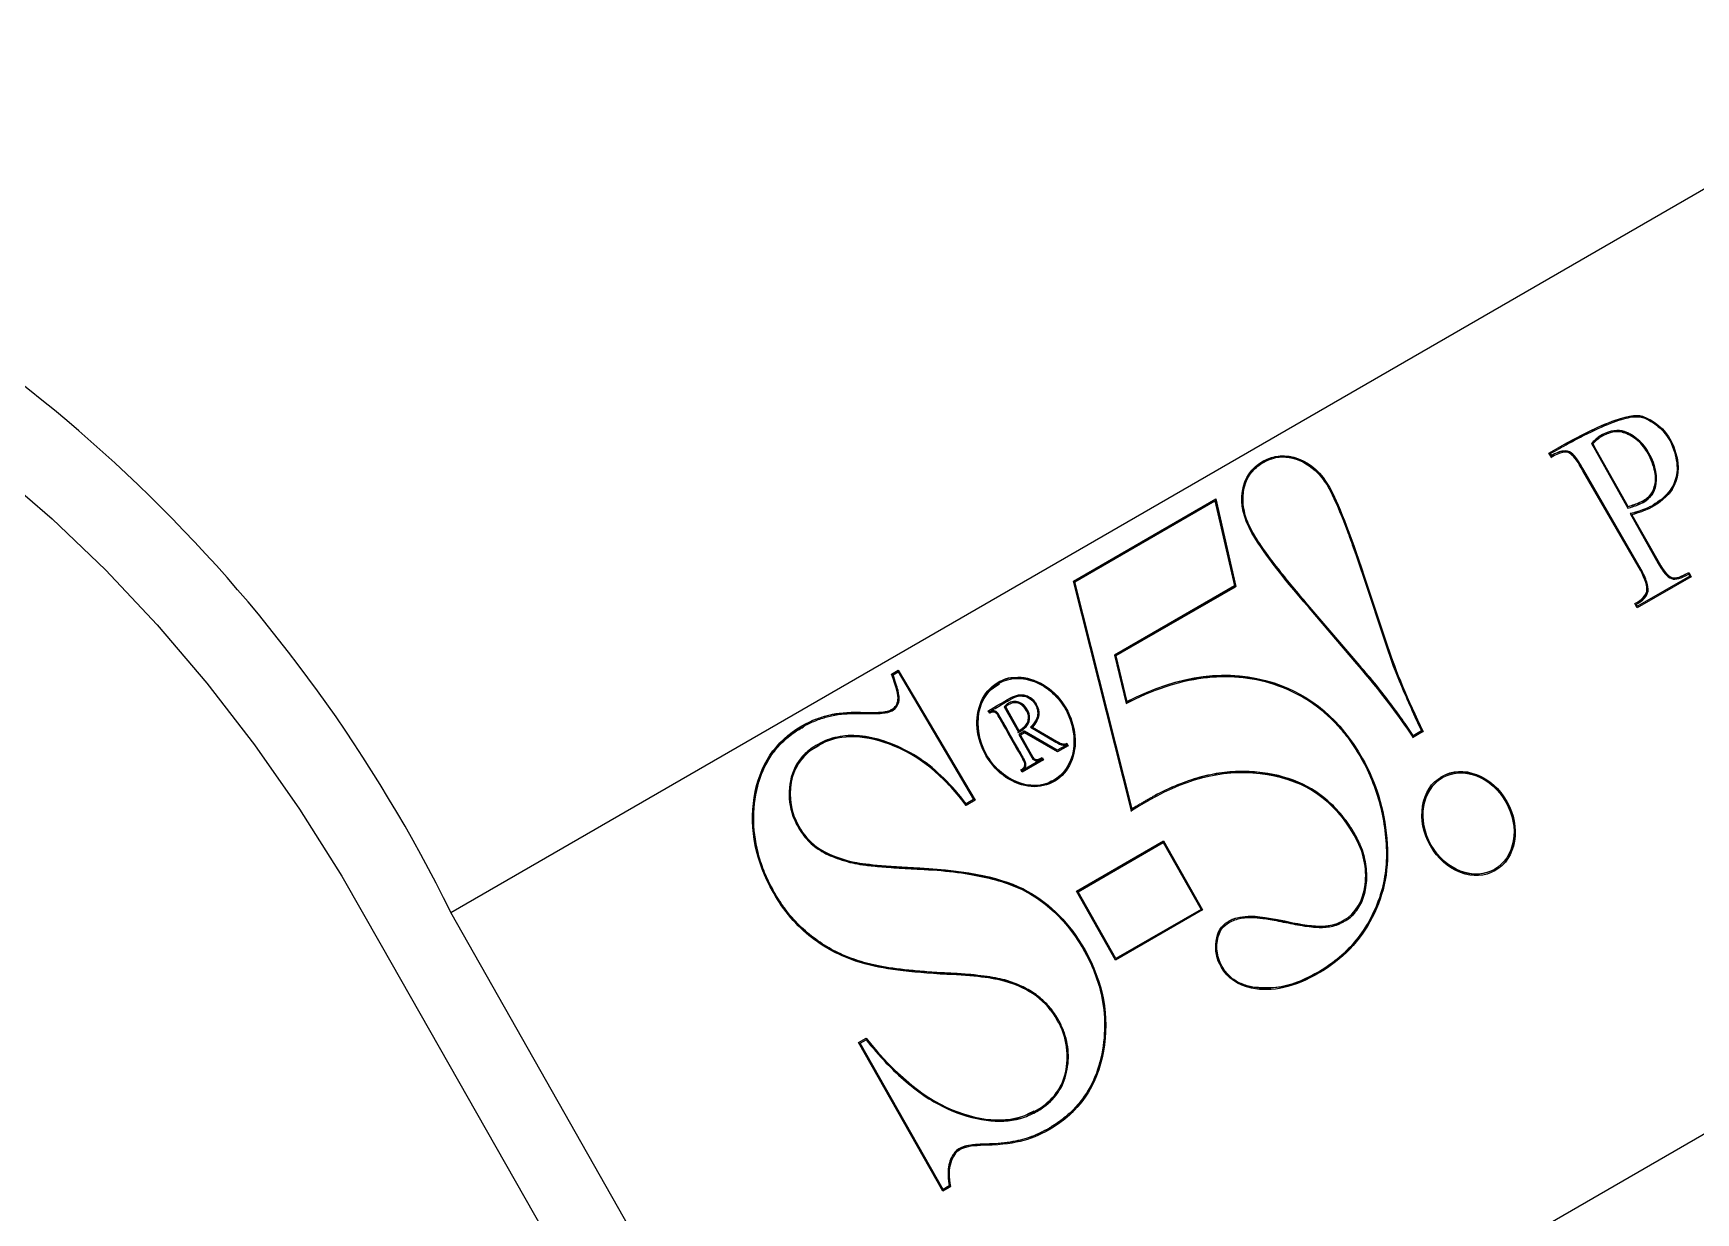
# Model space of a CAD drawing. Header units: inches. Extents: x -2.63 to 1.28, y -1.82 to 1.22.
# Drawn here: x -1.253 to -0.002, y -1.081 to -0.194 of the extents above; entities that cross this region are included whole.
import ezdxf

# ---------------------------------------------------------------- set-up
doc = ezdxf.new("R2010")
doc.units = ezdxf.units.IN
doc.header["$MEASUREMENT"] = 0

msp = doc.modelspace()

# ---------------------------------------------------------------- linework, layer by layer
at = {"color": 7, "linetype": 'Continuous', "lineweight": 25}
for p, q in [((-0.9385, -0.855), (0.4757, -0.0385)), ((-0.0745, -0.4981), (-0.074, -0.4979)), ((-0.0578, -0.4932), (-0.0573, -0.4929)), ((-0.1105, -0.5127), (-0.1124, -0.5095)), ((-0.1117, -0.5102), (-0.1112, -0.5099)), ((-0.1108, -0.5117), (-0.1117, -0.5102)), ((-0.1103, -0.5114), (-0.1112, -0.5099)), ((-0.1094, -0.5122), (-0.111, -0.513)), ((-0.1108, -0.5117), (-0.1103, -0.5114)), ((-0.1089, -0.5118), (-0.1095, -0.512)), ((-0.0997, -0.5035), (-0.1002, -0.5037)), ((-0.0803, -0.5024), (-0.0777, -0.5072)), ((-0.0798, -0.5029), (-0.0793, -0.5026)), ((-0.0798, -0.5029), (-0.0775, -0.5071)), ((-0.0793, -0.5026), (-0.077, -0.5068)), ((-0.0777, -0.5072), (-0.0529, -0.551)), ((-0.0775, -0.5071), (-0.077, -0.5068)), ((-0.0775, -0.5071), (-0.0532, -0.5501)), ((-0.077, -0.5068), (-0.0527, -0.5499)), ((-0.0376, -0.5098), (-0.0371, -0.5095)), ((-0.0208, -0.5007), (-0.0203, -0.5005)), ((-0.3265, -0.5162), (-0.327, -0.5165)), ((-0.0436, -0.5976), (-0.0869, -0.5228)), ((-0.0867, -0.5227), (-0.0862, -0.5224)), ((-0.0434, -0.5975), (-0.0867, -0.5227)), ((-0.0429, -0.5972), (-0.0862, -0.5224)), ((-0.0327, -0.5357), (-0.0322, -0.5355)), ((-0.4701, -0.6058), (-0.363, -0.544)), ((-0.4696, -0.6066), (-0.3641, -0.5457)), ((-0.4691, -0.6064), (-0.3636, -0.5454)), ((-0.3641, -0.5457), (-0.3636, -0.5454)), ((-0.3636, -0.5454), (-0.349, -0.6094)), ((-0.3635, -0.5442), (-0.3485, -0.6103)), ((-0.363, -0.544), (-0.348, -0.61)), ((-0.0532, -0.5501), (-0.0527, -0.5499)), ((-0.0447, -0.5471), (-0.0442, -0.5468)), ((-0.0363, -0.5496), (-0.038, -0.5508)), ((-0.0362, -0.5498), (-0.0357, -0.5496)), ((-0.0513, -0.5551), (-0.0303, -0.5926)), ((-0.0505, -0.5561), (-0.05, -0.5559)), ((-0.0505, -0.5561), (-0.0301, -0.5925)), ((-0.05, -0.5559), (-0.0295, -0.5922)), ((-0.038, -0.5508), (-0.0375, -0.5505)), ((-0.6345, -1.3903), (0.7797, -0.5739)), ((-0.0434, -0.5975), (-0.0429, -0.5972)), ((-0.0301, -0.5925), (-0.0295, -0.5922)), ((-0.0076, -0.5996), (-0.0058, -0.6028)), ((-0.0071, -0.5993), (-0.0053, -0.6025)), ((-0.4265, -0.7787), (-0.4701, -0.6058)), ((-0.4696, -0.6066), (-0.4691, -0.6064)), ((-0.4265, -0.7775), (-0.4696, -0.6066)), ((-0.426, -0.7772), (-0.4691, -0.6064)), ((-0.349, -0.6094), (-0.4392, -0.6615)), ((-0.3485, -0.6103), (-0.4387, -0.6624)), ((-0.348, -0.61), (-0.4382, -0.6621)), ((-0.3485, -0.6103), (-0.348, -0.61)), ((-0.2521, -0.6022), (-0.2346, -0.655)), ((-0.2518, -0.6023), (-0.2513, -0.602)), ((-0.2518, -0.6023), (-0.2343, -0.6551)), ((-0.2513, -0.602), (-0.2338, -0.6548)), ((-0.0053, -0.6025), (-0.0459, -0.626)), ((-0.0058, -0.6028), (-0.0459, -0.6259)), ((-0.0065, -0.602), (-0.0457, -0.6247)), ((-0.0098, -0.6008), (-0.0093, -0.6005)), ((-0.0078, -0.6008), (-0.0073, -0.6006)), ((-0.0073, -0.6006), (-0.0065, -0.602)), ((-0.0058, -0.6028), (-0.0053, -0.6025)), ((-0.0477, -0.6227), (-0.0473, -0.6225)), ((-0.0459, -0.626), (-0.0477, -0.6227)), ((-0.047, -0.6235), (-0.0465, -0.6232)), ((-0.0462, -0.625), (-0.047, -0.6235)), ((-0.0457, -0.6247), (-0.0465, -0.6232)), ((-0.0462, -0.625), (-0.0457, -0.6247)), ((-0.2928, -0.6257), (-0.2922, -0.6254)), ((-0.2567, -0.6677), (-0.2928, -0.6257)), ((-0.2568, -0.6681), (-0.2928, -0.626)), ((-0.2562, -0.6675), (-0.2922, -0.6254)), ((-0.4392, -0.6615), (-0.4305, -0.6979)), ((-0.4387, -0.6624), (-0.4382, -0.6621)), ((-0.4387, -0.6624), (-0.4305, -0.6967)), ((-0.4382, -0.6621), (-0.43, -0.6965)), ((-0.2343, -0.6551), (-0.2338, -0.6548)), ((-0.6069, -0.6757), (-0.6018, -0.6728)), ((-0.6063, -0.6766), (-0.6025, -0.6743)), ((-0.6058, -0.6763), (-0.6019, -0.6741)), ((-0.6025, -0.6743), (-0.6019, -0.6741)), ((-0.6023, -0.6731), (-0.5445, -0.7708)), ((-0.6019, -0.6741), (-0.5452, -0.7701)), ((-0.6018, -0.6728), (-0.544, -0.7705)), ((-0.2567, -0.6677), (-0.2562, -0.6675)), ((-0.6063, -0.6766), (-0.6058, -0.6763)), ((-0.5256, -0.6825), (-0.5261, -0.6827)), ((-0.3196, -0.6827), (-0.3191, -0.6824)), ((-0.5185, -0.6985), (-0.519, -0.6988)), ((-0.5171, -0.6946), (-0.5176, -0.6949)), ((-0.4305, -0.6967), (-0.43, -0.6965)), ((-0.6517, -0.7062), (-0.6512, -0.7059)), ((-0.6076, -0.7028), (-0.6071, -0.7025)), ((-0.5408, -0.7017), (-0.5403, -0.7014)), ((-0.533, -0.7052), (-0.5341, -0.7033)), ((-0.5334, -0.704), (-0.5329, -0.7038)), ((-0.5333, -0.7043), (-0.5334, -0.704)), ((-0.5333, -0.7043), (-0.5327, -0.704)), ((-0.5327, -0.7051), (-0.533, -0.7052)), ((-0.5327, -0.704), (-0.5329, -0.7038)), ((-0.5276, -0.7052), (-0.5271, -0.705)), ((-0.5221, -0.7005), (-0.5113, -0.7195)), ((-0.5215, -0.701), (-0.521, -0.7007)), ((-0.5215, -0.701), (-0.5116, -0.7185)), ((-0.521, -0.7007), (-0.5111, -0.7182)), ((-0.6727, -0.7149), (-0.6732, -0.7152)), ((-0.5116, -0.7185), (-0.5111, -0.7182)), ((-0.5069, -0.7188), (-0.5112, -0.7213)), ((-0.5112, -0.7213), (-0.5014, -0.7386)), ((-0.5073, -0.7202), (-0.5105, -0.7221)), ((-0.5105, -0.7221), (-0.51, -0.7218)), ((-0.5105, -0.7221), (-0.5012, -0.7384)), ((-0.5068, -0.7199), (-0.51, -0.7218)), ((-0.51, -0.7218), (-0.5007, -0.7382)), ((-0.4827, -0.7333), (-0.5074, -0.7191)), ((-0.5073, -0.7202), (-0.5068, -0.7199)), ((-0.4822, -0.733), (-0.5069, -0.7188)), ((-0.482, -0.7341), (-0.5068, -0.7199)), ((-0.5024, -0.7157), (-0.4832, -0.727)), ((-0.5014, -0.7159), (-0.5009, -0.7156)), ((-0.5014, -0.7159), (-0.4834, -0.7264)), ((-0.5009, -0.7156), (-0.4829, -0.7261)), ((-0.2076, -0.7193), (-0.2151, -0.7236)), ((-0.2149, -0.7224), (-0.2144, -0.7221)), ((-0.2071, -0.719), (-0.2146, -0.7233)), ((-0.2082, -0.7185), (-0.2144, -0.7221)), ((-0.2076, -0.7193), (-0.2071, -0.719)), ((-0.6612, -0.7291), (-0.6617, -0.7294)), ((-0.4834, -0.7264), (-0.4829, -0.7261)), ((-0.4827, -0.7333), (-0.4822, -0.733)), ((-0.4753, -0.7291), (-0.4822, -0.733)), ((-0.4741, -0.7296), (-0.482, -0.7341)), ((-0.4746, -0.7298), (-0.482, -0.7341)), ((-0.4783, -0.7286), (-0.4778, -0.7283)), ((-0.4756, -0.7281), (-0.4751, -0.7278)), ((-0.4756, -0.7281), (-0.4746, -0.7298)), ((-0.4754, -0.729), (-0.4753, -0.7291)), ((-0.4751, -0.7278), (-0.4741, -0.7296)), ((-0.4746, -0.7298), (-0.4741, -0.7296)), ((-0.4708, -0.7379), (-0.4703, -0.7376)), ((-0.5087, -0.7495), (-0.5096, -0.7478)), ((-0.509, -0.7485), (-0.5085, -0.7482)), ((-0.509, -0.7485), (-0.5085, -0.7482)), ((-0.509, -0.7485), (-0.509, -0.7485)), ((-0.4927, -0.7403), (-0.5087, -0.7495)), ((-0.4932, -0.7406), (-0.5087, -0.7495)), ((-0.4939, -0.7398), (-0.5085, -0.7482)), ((-0.5085, -0.7482), (-0.5085, -0.7482)), ((-0.5064, -0.7432), (-0.5059, -0.7429)), ((-0.5012, -0.7384), (-0.5007, -0.7382)), ((-0.4946, -0.7391), (-0.4941, -0.7388)), ((-0.4942, -0.7388), (-0.4932, -0.7406)), ((-0.4939, -0.7398), (-0.4939, -0.7398)), ((-0.4937, -0.7386), (-0.4927, -0.7403)), ((-0.4932, -0.7406), (-0.4927, -0.7403)), ((-0.4863, -0.7564), (-0.4858, -0.7561)), ((-0.1929, -0.7539), (-0.1924, -0.7536)), ((-0.192, -0.7534), (-0.1925, -0.7537)), ((-0.5445, -0.7708), (-0.5513, -0.7747)), ((-0.5512, -0.7735), (-0.5507, -0.7733)), ((-0.544, -0.7705), (-0.5508, -0.7745)), ((-0.5452, -0.7701), (-0.5507, -0.7733)), ((-0.5445, -0.7708), (-0.544, -0.7705)), ((-0.4094, -0.7686), (-0.4099, -0.7688)), ((-0.4265, -0.7775), (-0.426, -0.7772)), ((-0.6638, -0.8058), (-0.6633, -0.8056)), ((-0.4678, -0.8389), (-0.4024, -0.8012)), ((-0.4671, -0.8397), (-0.4032, -0.8027)), ((-0.4666, -0.8394), (-0.4026, -0.8025)), ((-0.4032, -0.8027), (-0.4026, -0.8025)), ((-0.4029, -0.8015), (-0.3734, -0.8534)), ((-0.4026, -0.8025), (-0.3741, -0.8527)), ((-0.4024, -0.8012), (-0.3729, -0.8531)), ((-0.6368, -0.8172), (-0.6363, -0.8169)), ((-0.5861, -0.8218), (-0.5856, -0.8215)), ((-0.1542, -0.8232), (-0.1537, -0.8229)), ((-0.1533, -0.8238), (-0.1528, -0.8235)), ((-0.5053, -0.8392), (-0.5048, -0.8389)), ((-0.4383, -0.8909), (-0.4678, -0.8389)), ((-0.4671, -0.8397), (-0.4666, -0.8394)), ((-0.4386, -0.8899), (-0.4671, -0.8397)), ((-0.4381, -0.8896), (-0.4666, -0.8394)), ((-0.6345, -1.3903), (-0.9385, -0.855)), ((-0.3729, -0.8531), (-0.4383, -0.8909)), ((-0.3734, -0.8534), (-0.4383, -0.8908)), ((-0.3741, -0.8527), (-0.4381, -0.8896)), ((-0.3734, -0.8534), (-0.3729, -0.8531)), ((-0.3526, -0.8624), (-0.3531, -0.8627)), ((-0.3056, -0.863), (-0.3051, -0.8627)), ((-0.268, -0.8615), (-0.2675, -0.8613)), ((-0.2806, -0.8654), (-0.2801, -0.8651)), ((-0.9909, -0.8795), (-0.698, -1.3945)), ((-0.4386, -0.8899), (-0.4381, -0.8896)), ((-0.5658, -0.9009), (-0.5653, -0.9006)), ((-0.3365, -0.9113), (-0.336, -0.911)), ((-0.2886, -0.9013), (-0.2881, -0.901)), ((-0.6317, -0.9529), (-0.6259, -0.9496)), ((-0.5683, -1.0646), (-0.6317, -0.9529)), ((-0.631, -0.9536), (-0.6265, -0.951)), ((-0.631, -0.9536), (-0.6305, -0.9534)), ((-0.5686, -1.0636), (-0.631, -0.9536)), ((-0.6305, -0.9534), (-0.626, -0.9508)), ((-0.5681, -1.0633), (-0.6305, -0.9534)), ((-0.6265, -0.951), (-0.626, -0.9508)), ((-0.4994, -1.0046), (-0.4989, -1.0043)), ((-0.4911, -1.0188), (-0.4906, -1.0185)), ((-0.5554, -1.0334), (-0.5559, -1.0337)), ((-0.5407, -1.0296), (-0.5402, -1.0294)), ((-0.5625, -1.0612), (-0.5683, -1.0646)), ((-0.563, -1.0615), (-0.5683, -1.0646)), ((-0.5635, -1.0606), (-0.5681, -1.0633)), ((-0.563, -1.0615), (-0.5625, -1.0612)), ((-0.5686, -1.0636), (-0.5681, -1.0633))]:
    msp.add_line(p, q, dxfattribs=at)
at = {"color": 7, "linetype": 'Continuous', "lineweight": 25, "flags": 128}
for points in [[(-1.777, -0.4257), (-1.7475, -0.408), (-1.7157, -0.3944), (-1.6818, -0.3851), (-1.646, -0.3801), (-1.6086, -0.3793), (-1.5697, -0.3829), (-1.5297, -0.3908), (-1.4887, -0.403), (-1.4471, -0.4193), (-1.4051, -0.4397), (-1.3629, -0.464), (-1.3209, -0.4921), (-1.2793, -0.5239), (-1.2383, -0.559), (-1.1983, -0.5973), (-1.1594, -0.6386), (-1.122, -0.6826), (-1.0862, -0.7289), (-1.0523, -0.7774), (-1.0205, -0.8277), (-0.9909, -0.8795)], [(-0.4984, -1.0047), (-0.4948, -1.003), (-0.485, -0.9944), (-0.4783, -0.9837), (-0.4749, -0.9712), (-0.4747, -0.9584), (-0.4774, -0.9459), (-0.4826, -0.9347), (-0.4897, -0.9251), (-0.4987, -0.9171), (-0.5097, -0.9107), (-0.5223, -0.9061), (-0.5402, -0.9029), (-0.5658, -0.9009), (-0.5658, -0.9009)]]:
    msp.add_lwpolyline(points, dxfattribs=at)
at = {"color": 7, "linetype": 'Continuous', "lineweight": 25}
msp.add_arc((-1.965, -1.359), 1.1436, 26.1538, 65.0489, dxfattribs=at)
for points, knots in [([(-0.1124, -0.5095), (-0.0748, -0.4878), (-0.0514, -0.4786), (-0.0327, -0.4851), (-0.0255, -0.4913), (-0.0203, -0.5005)], [6, 6, 6, 6, 7, 7, 8, 8, 8, 8]), ([(-0.1112, -0.5099), (-0.1068, -0.5074), (-0.0975, -0.5022), (-0.0817, -0.4939), (-0.065, -0.4863), (-0.0502, -0.4818), (-0.0417, -0.4823), (-0.0356, -0.4856), (-0.0281, -0.4908), (-0.0234, -0.4966), (-0.021, -0.5008)], [6.006296, 6.006296, 6.006296, 6.006296, 6.13079, 6.255284, 6.504272, 6.75326, 7.002248, 7.251237, 7.500225, 7.998201, 7.998201, 7.998201, 7.998201]), ([(-0.1007, -0.5032), (-0.0944, -0.4997), (-0.081, -0.4923), (-0.0641, -0.4849), (-0.0512, -0.4816), (-0.0445, -0.4812), (-0.0371, -0.4843), (-0.0283, -0.4897), (-0.0233, -0.4971), (-0.0208, -0.5007)], [0, 0, 0, 0, 0.248065, 0.531296, 0.631835, 0.701856, 0.752366, 0.876244, 1, 1, 1, 1]), ([(-0.0376, -0.5098), (-0.0396, -0.5061), (-0.0424, -0.5026), (-0.0473, -0.4983), (-0.049, -0.4971), (-0.0517, -0.4956), (-0.0526, -0.4951), (-0.054, -0.4945), (-0.0546, -0.4942), (-0.0554, -0.494), (-0.0558, -0.4938), (-0.056, -0.4938), (-0.0561, -0.4937), (-0.0562, -0.4937), (-0.0567, -0.4935), (-0.0573, -0.4934), (-0.0578, -0.4932)], [0, 0, 0, 0, 0.25, 0.25, 0.375, 0.375, 0.4375, 0.4375, 0.46875, 0.484375, 0.492187, 0.496094, 0.496094, 0.5, 0.5, 1, 1, 1, 1]), ([(-0.0371, -0.5095), (-0.0391, -0.5058), (-0.0419, -0.5023), (-0.0468, -0.4981), (-0.0485, -0.4968), (-0.0512, -0.4953), (-0.0521, -0.4948), (-0.0535, -0.4942), (-0.0541, -0.494), (-0.0549, -0.4937), (-0.0553, -0.4935), (-0.0555, -0.4935), (-0.0556, -0.4934), (-0.0557, -0.4934), (-0.0562, -0.4932), (-0.0567, -0.4931), (-0.0573, -0.4929)], [0, 0, 0, 0, 0.25, 0.25, 0.375, 0.375, 0.4375, 0.4375, 0.46875, 0.484375, 0.492187, 0.496094, 0.496094, 0.5, 0.5, 1, 1, 1, 1]), ([(-0.0378, -0.5099), (-0.0398, -0.5063), (-0.0436, -0.5014), (-0.0496, -0.4972), (-0.0528, -0.4955), (-0.0561, -0.4942), (-0.0559, -0.4943), (-0.0563, -0.4942), (-0.0567, -0.4941), (-0.0571, -0.4939), (-0.0573, -0.4939)], [0.000129, 0.000129, 0.000129, 0.000129, 0.49222, 0.738265, 0.861288, 0.984311, 1.107333, 1.230356, 1.476401, 1.968492, 1.968492, 1.968492, 1.968492]), ([(-0.2928, -0.626), (-0.3145, -0.6008), (-0.3288, -0.582), (-0.3358, -0.5697), (-0.3421, -0.5586), (-0.3445, -0.548), (-0.3414, -0.5282), (-0.3363, -0.5207), (-0.3276, -0.5157), (-0.3192, -0.5108), (-0.3102, -0.5102), (-0.2912, -0.5175), (-0.2835, -0.5246), (-0.2775, -0.5352), (-0.2712, -0.5462), (-0.2625, -0.5685), (-0.2513, -0.602)], [3, 3, 3, 3, 4, 4, 4, 5, 5, 6, 6, 6, 7, 7, 8, 8, 8, 9, 9, 9, 9]), ([(-0.2922, -0.6254), (-0.2961, -0.6209), (-0.304, -0.6115), (-0.3169, -0.5956), (-0.3297, -0.5785), (-0.3379, -0.5649), (-0.3434, -0.5495), (-0.3425, -0.5341), (-0.3358, -0.5228), (-0.3245, -0.5137), (-0.3079, -0.5104), (-0.2905, -0.5192), (-0.2803, -0.5313), (-0.2736, -0.544), (-0.2655, -0.5639), (-0.2583, -0.584), (-0.2541, -0.5963), (-0.2521, -0.6022)], [3, 3, 3, 3, 3.1875, 3.374999, 3.749999, 4.124998, 4.499997, 5.249996, 5.624995, 5.999994, 6.749993, 7.499991, 7.87499, 8.24999, 8.624989, 8.812488, 8.999988, 8.999988, 8.999988, 8.999988]), ([(-0.3274, -0.5157), (-0.3245, -0.5143), (-0.3186, -0.5115), (-0.3082, -0.5116), (-0.2977, -0.5151), (-0.2875, -0.5221), (-0.2779, -0.5342), (-0.27, -0.5519), (-0.2611, -0.5751), (-0.2552, -0.5924), (-0.2518, -0.6023)], [0, 0, 0, 0, 0.085887, 0.173174, 0.262597, 0.350461, 0.453029, 0.596287, 0.770493, 1, 1, 1, 1]), ([(-0.0867, -0.5227), (-0.0881, -0.52), (-0.0916, -0.5142), (-0.0957, -0.5092), (-0.101, -0.5077), (-0.1061, -0.5092), (-0.1094, -0.5108), (-0.1108, -0.5117)], [3.001646, 3.001646, 3.001646, 3.001646, 3.492306, 3.982966, 4.473626, 4.718956, 4.964286, 4.964286, 4.964286, 4.964286]), ([(-0.0869, -0.5228), (-0.0901, -0.5166), (-0.0932, -0.5124), (-0.0991, -0.5078), (-0.1039, -0.5087), (-0.1105, -0.5127)], [3, 3, 3, 3, 4, 4, 5, 5, 5, 5]), ([(-0.0862, -0.5224), (-0.0876, -0.5197), (-0.0911, -0.514), (-0.0952, -0.5089), (-0.1005, -0.5074), (-0.1056, -0.5089), (-0.1089, -0.5106), (-0.1103, -0.5114)], [3.001646, 3.001646, 3.001646, 3.001646, 3.492306, 3.982966, 4.473626, 4.718956, 4.964286, 4.964286, 4.964286, 4.964286]), ([(-0.0203, -0.5005), (-0.0149, -0.5123), (-0.0138, -0.5224), (-0.0198, -0.5393), (-0.0266, -0.5461), (-0.0371, -0.5514)], [8, 8, 8, 8, 9, 9, 10, 10, 10, 10]), ([(-0.0208, -0.5007), (-0.0192, -0.5049), (-0.0161, -0.5126), (-0.0151, -0.5245), (-0.0184, -0.5354), (-0.0254, -0.5444), (-0.0322, -0.5484), (-0.0356, -0.5503)], [0, 0, 0, 0, 0.2053, 0.383985, 0.556702, 0.77932, 1, 1, 1, 1]), ([(-0.2928, -0.6257), (-0.3006, -0.6163), (-0.3142, -0.6003), (-0.3296, -0.5798), (-0.3384, -0.565), (-0.3425, -0.5534), (-0.3434, -0.5422), (-0.3414, -0.5315), (-0.3359, -0.5229), (-0.3307, -0.5179), (-0.3272, -0.5167), (-0.327, -0.5166)], [0, 0, 0, 0, 0.270074, 0.463433, 0.564203, 0.644756, 0.731504, 0.816359, 0.901297, 0.9938, 1, 1, 1, 1]), ([(-0.0423, -0.5466), (-0.04, -0.5453), (-0.0356, -0.543), (-0.0337, -0.538), (-0.0327, -0.5357)], [0, 0, 0, 0, 0.533849, 1, 1, 1, 1]), ([(-0.0447, -0.5471), (-0.0463, -0.5478), (-0.0477, -0.5483), (-0.0489, -0.5487), (-0.0492, -0.5488), (-0.0507, -0.5493), (-0.0532, -0.5501)], [0, 0, 0, 0, 0.5, 0.5, 0.5, 1, 1, 1, 1]), ([(-0.0529, -0.551), (-0.0523, -0.5508), (-0.0513, -0.5505), (-0.0502, -0.5501), (-0.0497, -0.5499), (-0.0494, -0.5498), (-0.0492, -0.5498), (-0.0482, -0.5494), (-0.0474, -0.5492), (-0.0462, -0.5487), (-0.0456, -0.5485), (-0.0449, -0.5482), (-0.0446, -0.548), (-0.0444, -0.548), (-0.0443, -0.5479), (-0.0442, -0.5479), (-0.0441, -0.5478), (-0.0439, -0.5478), (-0.0438, -0.5477)], [0, 0, 0, 0, 0.125, 0.1875, 0.21875, 0.21875, 0.25, 0.25, 0.5, 0.5, 0.625, 0.6875, 0.71875, 0.734375, 0.734375, 0.75, 0.75, 1, 1, 1, 1]), ([(-0.0442, -0.5468), (-0.0456, -0.5474), (-0.0484, -0.5485), (-0.0512, -0.5494), (-0.0527, -0.5499)], [0, 0, 0, 0, 0.49995, 1, 1, 1, 1]), ([(-0.038, -0.5508), (-0.0403, -0.5517), (-0.0446, -0.5535), (-0.0491, -0.5547), (-0.0513, -0.5553)], [0, 0, 0, 0, 0.532834, 1, 1, 1, 1]), ([(-0.0371, -0.5514), (-0.0388, -0.552), (-0.0407, -0.5528), (-0.0449, -0.5545), (-0.0473, -0.5552), (-0.05, -0.5559)], [10, 10, 10, 10, 11, 11, 12, 12, 12, 12]), ([(-0.0477, -0.6227), (-0.0423, -0.6198), (-0.0393, -0.6167), (-0.0382, -0.6099), (-0.0398, -0.6047), (-0.0436, -0.5976)], [0, 0, 0, 0, 1, 1, 2, 2, 2, 2]), ([(-0.0301, -0.5925), (-0.0291, -0.5941), (-0.0274, -0.5969), (-0.0247, -0.6004), (-0.022, -0.6028), (-0.019, -0.6039), (-0.0157, -0.6034), (-0.0126, -0.6023), (-0.0106, -0.6012), (-0.0098, -0.6007)], [0, 0, 0, 0, 0.193525, 0.348654, 0.470889, 0.574305, 0.707274, 0.883334, 1, 1, 1, 1]), ([(-0.0295, -0.5922), (-0.026, -0.5985), (-0.0227, -0.6021), (-0.017, -0.604), (-0.0127, -0.6027), (-0.0071, -0.5993)], [13, 13, 13, 13, 14, 14, 15, 15, 15, 15]), ([(-0.6512, -0.7059), (-0.645, -0.7046), (-0.6368, -0.7042), (-0.6165, -0.7049), (-0.6099, -0.7042), (-0.6069, -0.7025), (-0.604, -0.7008), (-0.6024, -0.6983), (-0.6017, -0.6918), (-0.6033, -0.6854), (-0.6069, -0.6757)], [34, 34, 34, 34, 35, 35, 36, 36, 36, 37, 37, 38, 38, 38, 38]), ([(-0.6509, -0.7068), (-0.6474, -0.7061), (-0.6411, -0.7053), (-0.6265, -0.7055), (-0.613, -0.7056), (-0.6059, -0.7036), (-0.6027, -0.7003), (-0.6008, -0.696), (-0.6014, -0.6901), (-0.6034, -0.6831), (-0.605, -0.6784), (-0.6058, -0.6763)], [33.999953, 33.999953, 33.999953, 33.999953, 34.496638, 34.993323, 35.490008, 35.986693, 36.483378, 36.980063, 37.476748, 37.725091, 37.973433, 37.973433, 37.973433, 37.973433]), ([(-0.6069, -0.7034), (-0.6062, -0.7031), (-0.6045, -0.7022), (-0.6026, -0.6995), (-0.6012, -0.6949), (-0.6027, -0.6868), (-0.6049, -0.6805), (-0.6063, -0.6766)], [0, 0, 0, 0, 0.089561, 0.220946, 0.355125, 0.600798, 1, 1, 1, 1]), ([(-0.5411, -0.701), (-0.5392, -0.6944), (-0.5359, -0.6891), (-0.5263, -0.6809), (-0.5207, -0.6787), (-0.5079, -0.6777), (-0.5015, -0.6791), (-0.4888, -0.6857), (-0.4834, -0.6904), (-0.4743, -0.7026), (-0.4713, -0.7094), (-0.4682, -0.724), (-0.4684, -0.731), (-0.4703, -0.7376)], [6, 6, 6, 6, 7, 7, 8, 8, 9, 9, 10, 10, 11, 11, 12, 12, 12, 12]), ([(-0.5408, -0.7017), (-0.539, -0.6972), (-0.5358, -0.6891), (-0.5288, -0.685), (-0.5258, -0.6832)], [0, 0, 0, 0, 0.5590324, 1, 1, 1, 1]), ([(-0.5264, -0.6824), (-0.5256, -0.6818), (-0.5211, -0.6782), (-0.5099, -0.6777), (-0.4954, -0.6817), (-0.4823, -0.6918), (-0.4729, -0.706), (-0.4682, -0.7226), (-0.4699, -0.7328), (-0.4708, -0.7379)], [0, 0, 0, 0, 0.037996, 0.198825, 0.358664, 0.518502, 0.679332, 0.840162, 1, 1, 1, 1]), ([(-0.4305, -0.6979), (-0.421, -0.693), (-0.4006, -0.6841), (-0.3629, -0.6756), (-0.3369, -0.6776), (-0.3192, -0.6834)], [3.991756, 3.991756, 3.991756, 3.991756, 4.243816, 4.495876, 4.999996, 4.999996, 4.999996, 4.999996]), ([(-0.3191, -0.6824), (-0.291, -0.6916), (-0.269, -0.7104), (-0.2528, -0.7389), (-0.2424, -0.7571), (-0.2363, -0.7773), (-0.2323, -0.8213), (-0.236, -0.8411), (-0.2545, -0.8766), (-0.2678, -0.8905), (-0.2852, -0.9005), (-0.3039, -0.9114), (-0.3208, -0.9152), (-0.336, -0.912)], [5, 5, 5, 5, 6, 6, 6, 7, 7, 8, 8, 9, 9, 9, 10, 10, 10, 10]), ([(-0.3192, -0.6834), (-0.3109, -0.6861), (-0.2941, -0.6938), (-0.2769, -0.7078), (-0.2647, -0.7219), (-0.2578, -0.7319), (-0.2527, -0.7406), (-0.2501, -0.7456), (-0.245, -0.7563), (-0.2398, -0.7713), (-0.2357, -0.7909), (-0.2341, -0.8115), (-0.2364, -0.8368), (-0.248, -0.8661), (-0.2677, -0.8884), (-0.2889, -0.9021), (-0.3061, -0.9096), (-0.3217, -0.9126), (-0.3311, -0.9121), (-0.336, -0.911)], [5.000004, 5.000004, 5.000004, 5.000004, 5.312499, 5.624993, 5.781241, 5.937488, 6.015611, 6.093735, 6.249982, 6.562477, 6.874971, 7.187466, 7.49996, 8.124949, 8.749939, 9.062433, 9.374928, 9.687422, 9.999917, 9.999917, 9.999917, 9.999917]), ([(-0.3196, -0.6827), (-0.3086, -0.6874), (-0.2869, -0.6966), (-0.2619, -0.7233), (-0.2455, -0.7523), (-0.2364, -0.7819), (-0.2331, -0.8118), (-0.237, -0.841), (-0.2486, -0.8665), (-0.2656, -0.8879), (-0.2807, -0.8974), (-0.2882, -0.9021)], [0, 0, 0, 0, 0.1300534, 0.2566223, 0.362754, 0.4631808, 0.5693643, 0.6740614, 0.7815877, 0.8907, 1, 1, 1, 1]), ([(-0.5341, -0.7033), (-0.5286, -0.7001), (-0.523, -0.6969), (-0.5175, -0.6937), (-0.5133, -0.6913), (-0.5095, -0.6907), (-0.5025, -0.6928), (-0.4998, -0.695), (-0.498, -0.6983), (-0.4964, -0.7009), (-0.4958, -0.7037), (-0.4965, -0.7095), (-0.4981, -0.7125), (-0.5009, -0.7156)], [0, 0, 0, 0, 1, 1, 1, 2, 2, 3, 3, 3, 4, 4, 5, 5, 5, 5]), ([(-0.5334, -0.704), (-0.5305, -0.7024), (-0.5252, -0.6993), (-0.5199, -0.6963), (-0.5176, -0.695)], [0, 0, 0, 0, 0.553392, 1, 1, 1, 1]), ([(-0.5329, -0.7038), (-0.5294, -0.7017), (-0.5244, -0.6989), (-0.5168, -0.6944), (-0.5123, -0.6922), (-0.5065, -0.6919), (-0.501, -0.6949), (-0.4975, -0.7003), (-0.4967, -0.705), (-0.4975, -0.71), (-0.5008, -0.7141), (-0.5024, -0.7157)], [0.042634, 0.042634, 0.042634, 0.042634, 0.674283, 0.990108, 1.305933, 1.937582, 2.569231, 3.200881, 3.83253, 4.46418, 5.095829, 5.095829, 5.095829, 5.095829]), ([(-0.5113, -0.7195), (-0.5079, -0.7176), (-0.5057, -0.7157), (-0.5035, -0.7123), (-0.503, -0.7105), (-0.503, -0.7066), (-0.5036, -0.7047), (-0.5046, -0.7028), (-0.5063, -0.6999), (-0.5084, -0.698), (-0.5139, -0.6959), (-0.5165, -0.6962), (-0.519, -0.6976), (-0.5201, -0.6982), (-0.5211, -0.6992), (-0.5221, -0.7005)], [0, 0, 0, 0, 1, 1, 2, 2, 3, 3, 3, 4, 4, 5, 5, 5, 6, 6, 6, 6]), ([(-0.519, -0.6989), (-0.5195, -0.6991), (-0.5204, -0.6996), (-0.5211, -0.7005), (-0.5215, -0.701)], [0, 0, 0, 0, 0.4582118, 1, 1, 1, 1]), ([(-0.5118, -0.7198), (-0.5104, -0.7189), (-0.5079, -0.7174), (-0.5052, -0.7147), (-0.5038, -0.7117), (-0.5034, -0.7085), (-0.5039, -0.7055), (-0.5053, -0.7027), (-0.5071, -0.7002), (-0.5101, -0.6977), (-0.5142, -0.6963), (-0.5176, -0.6967), (-0.519, -0.6977), (-0.5192, -0.6978)], [0, 0, 0, 0, 0.14854, 0.253835, 0.334674, 0.418502, 0.499913, 0.556325, 0.641103, 0.722106, 0.847452, 0.975745, 1, 1, 1, 1]), ([(-0.5175, -0.6937), (-0.5175, -0.6937), (-0.5159, -0.6928), (-0.5128, -0.6916), (-0.5079, -0.6913), (-0.5032, -0.6931), (-0.4995, -0.6965), (-0.4973, -0.7006), (-0.4964, -0.7047), (-0.4968, -0.7087), (-0.4985, -0.7125), (-0.5004, -0.7147), (-0.5014, -0.7159)], [0, 0, 0, 0, 0.004725, 0.146452, 0.265885, 0.386325, 0.496544, 0.5977, 0.687972, 0.773788, 0.875208, 1, 1, 1, 1]), ([(-0.5652, -0.9016), (-0.5932, -0.9002), (-0.6144, -0.8974), (-0.6429, -0.8891), (-0.6557, -0.8827), (-0.6783, -0.8652), (-0.6879, -0.854), (-0.6958, -0.8401), (-0.7092, -0.8166), (-0.714, -0.7927), (-0.7064, -0.7442), (-0.6945, -0.7263), (-0.6744, -0.7147), (-0.6671, -0.7105), (-0.6593, -0.7076), (-0.6512, -0.7059)], [28, 28, 28, 28, 29, 29, 30, 30, 31, 31, 31, 32, 32, 33, 33, 33, 34, 34, 34, 34]), ([(-0.5653, -0.9006), (-0.5703, -0.9004), (-0.5807, -0.8997), (-0.5986, -0.8981), (-0.6178, -0.8954), (-0.634, -0.891), (-0.6489, -0.8848), (-0.6625, -0.8766), (-0.6749, -0.8666), (-0.6841, -0.8564), (-0.6897, -0.8485), (-0.693, -0.8433), (-0.6947, -0.8405), (-0.6988, -0.8329), (-0.7027, -0.8245), (-0.7083, -0.8088), (-0.7117, -0.7869), (-0.7087, -0.7592), (-0.7005, -0.7404), (-0.6904, -0.728), (-0.6829, -0.7214), (-0.6765, -0.7171), (-0.6733, -0.7152), (-0.6724, -0.7147), (-0.6704, -0.7137), (-0.6664, -0.7117), (-0.6598, -0.709), (-0.6539, -0.7075), (-0.6509, -0.7068)], [27.999997, 27.999997, 27.999997, 27.999997, 28.187498, 28.375, 28.750002, 29.125004, 29.500007, 29.875009, 30.250012, 30.625014, 30.812515, 30.906266, 31.000016, 31.093767, 31.187518, 31.375019, 31.750021, 32.125024, 32.500026, 32.687527, 32.875029, 32.968779, 33.015655, 33.06253, 33.15628, 33.250031, 33.625033, 34.000036, 34.000036, 34.000036, 34.000036]), ([(-0.6733, -0.7144), (-0.672, -0.7136), (-0.6681, -0.7112), (-0.6608, -0.7084), (-0.6547, -0.7069), (-0.6517, -0.7062)], [0, 0, 0, 0, 0.197772, 0.600292, 1, 1, 1, 1]), ([(-0.6517, -0.7062), (-0.6481, -0.7056), (-0.6401, -0.7045), (-0.6275, -0.7048), (-0.6173, -0.7049), (-0.6107, -0.7041), (-0.6085, -0.7032), (-0.6076, -0.7028)], [0, 0, 0, 0, 0.245978, 0.552527, 0.832932, 0.93126, 1, 1, 1, 1]), ([(-0.4703, -0.7376), (-0.4722, -0.7442), (-0.4755, -0.7495), (-0.4851, -0.7576), (-0.4907, -0.7599), (-0.5036, -0.7608), (-0.5099, -0.7594), (-0.5226, -0.7529), (-0.528, -0.7482), (-0.5371, -0.736), (-0.5401, -0.7292), (-0.5432, -0.7146), (-0.543, -0.7076), (-0.5411, -0.701)], [0, 0, 0, 0, 1, 1, 2, 2, 3, 3, 4, 4, 5, 5, 6, 6, 6, 6]), ([(-0.4866, -0.7559), (-0.4874, -0.7566), (-0.4917, -0.76), (-0.5026, -0.7604), (-0.5167, -0.7566), (-0.5296, -0.7467), (-0.5388, -0.7328), (-0.5432, -0.7166), (-0.5416, -0.7067), (-0.5408, -0.7017)], [0, 0, 0, 0, 0.035757, 0.196529, 0.357259, 0.517989, 0.67876, 0.840406, 1, 1, 1, 1]), ([(-0.5277, -0.7056), (-0.5284, -0.7049), (-0.5291, -0.7045), (-0.5306, -0.7042), (-0.5317, -0.7045), (-0.533, -0.7052)], [23, 23, 23, 23, 24, 24, 25, 25, 25, 25]), ([(-0.5067, -0.7429), (-0.5068, -0.7422), (-0.5077, -0.7405), (-0.5092, -0.7378), (-0.5145, -0.7286), (-0.5197, -0.7193), (-0.5249, -0.7101), (-0.5264, -0.7075), (-0.5273, -0.706), (-0.5277, -0.7056)], [20, 20, 20, 20, 21, 21, 21, 22, 22, 22, 23, 23, 23, 23]), ([(-0.5064, -0.7432), (-0.5065, -0.7426), (-0.5068, -0.7419), (-0.5079, -0.7398), (-0.5084, -0.7387), (-0.5095, -0.7368), (-0.5117, -0.7329), (-0.5141, -0.7288), (-0.5171, -0.7235), (-0.5201, -0.7182), (-0.5224, -0.7141), (-0.5247, -0.71), (-0.5252, -0.7092), (-0.5261, -0.7076), (-0.527, -0.7061), (-0.5274, -0.7055), (-0.5276, -0.7052)], [20.003377, 20.003377, 20.003377, 20.003377, 20.380595, 20.757812, 20.946421, 21.040725, 21.13503, 21.323639, 21.512247, 21.700856, 21.889465, 21.983769, 22.078074, 22.266683, 22.6439, 23.021118, 23.021118, 23.021118, 23.021118]), ([(-0.5059, -0.7429), (-0.506, -0.7424), (-0.5063, -0.7416), (-0.5073, -0.7395), (-0.5079, -0.7384), (-0.509, -0.7365), (-0.5112, -0.7326), (-0.5136, -0.7285), (-0.5166, -0.7232), (-0.5196, -0.7179), (-0.5219, -0.7139), (-0.5242, -0.7097), (-0.5247, -0.7089), (-0.5256, -0.7073), (-0.5265, -0.7058), (-0.5269, -0.7053), (-0.5271, -0.705)], [20.003377, 20.003377, 20.003377, 20.003377, 20.380595, 20.757812, 20.946421, 21.040725, 21.13503, 21.323639, 21.512247, 21.700856, 21.889465, 21.983769, 22.078074, 22.266683, 22.6439, 23.021118, 23.021118, 23.021118, 23.021118]), ([(-0.5658, -0.9009), (-0.578, -0.9001), (-0.599, -0.8988), (-0.6271, -0.894), (-0.6474, -0.8862), (-0.6629, -0.877), (-0.6755, -0.8669), (-0.6865, -0.8544), (-0.6963, -0.8396), (-0.7043, -0.8229), (-0.7097, -0.8048), (-0.7119, -0.7835), (-0.7093, -0.76), (-0.6992, -0.7367), (-0.6857, -0.7225), (-0.676, -0.7171), (-0.6731, -0.7155)], [0, 0, 0, 0, 0.13444, 0.230194, 0.304675, 0.357543, 0.409237, 0.461156, 0.515081, 0.575941, 0.63447, 0.692535, 0.783166, 0.871573, 0.962424, 1, 1, 1, 1]), ([(-0.5507, -0.7733), (-0.5559, -0.7664), (-0.5675, -0.7532), (-0.5912, -0.7338), (-0.6186, -0.7227), (-0.6419, -0.7214), (-0.6549, -0.7246), (-0.6643, -0.7296), (-0.6703, -0.7338), (-0.6797, -0.7432), (-0.6853, -0.7614), (-0.6834, -0.7773), (-0.6789, -0.7878), (-0.6758, -0.7934), (-0.6718, -0.7991), (-0.667, -0.8039), (-0.6636, -0.8063)], [2.009832, 2.009832, 2.009832, 2.009832, 2.321736, 2.633641, 3.257449, 3.569353, 3.881257, 4.037209, 4.193161, 4.505065, 5.128874, 5.752682, 5.908634, 6.064586, 6.37649, 7.000298, 7.000298, 7.000298, 7.000298]), ([(-0.5508, -0.7745), (-0.568, -0.7516), (-0.5873, -0.7363), (-0.6296, -0.7208), (-0.6475, -0.7211), (-0.6621, -0.7296), (-0.6735, -0.7361), (-0.6802, -0.7453), (-0.6844, -0.7688), (-0.6825, -0.7798), (-0.6767, -0.7901), (-0.673, -0.7967), (-0.6685, -0.8018), (-0.6633, -0.8056)], [2, 2, 2, 2, 3, 3, 4, 4, 4, 5, 5, 6, 6, 6, 7, 7, 7, 7]), ([(-0.5512, -0.7735), (-0.5584, -0.7649), (-0.5724, -0.7482), (-0.5982, -0.7312), (-0.6236, -0.7225), (-0.646, -0.7211), (-0.6574, -0.7268), (-0.6621, -0.7292)], [0, 0, 0, 0, 0.239929, 0.462432, 0.674691, 0.864422, 1, 1, 1, 1]), ([(-0.6615, -0.7297), (-0.6639, -0.731), (-0.6695, -0.7339), (-0.6764, -0.7411), (-0.6816, -0.7506), (-0.6837, -0.7613), (-0.6837, -0.7721), (-0.6811, -0.7832), (-0.6762, -0.7927), (-0.6702, -0.8006), (-0.6659, -0.8041), (-0.6638, -0.8058)], [0, 0, 0, 0, 0.10064, 0.234127, 0.358204, 0.480051, 0.593387, 0.701483, 0.826466, 0.915008, 1, 1, 1, 1]), ([(-0.4708, -0.7379), (-0.4726, -0.7425), (-0.4758, -0.7508), (-0.4829, -0.7549), (-0.486, -0.7567)], [0, 0, 0, 0, 0.565454, 1, 1, 1, 1]), ([(-0.5096, -0.7478), (-0.5082, -0.7469), (-0.5074, -0.7462), (-0.5066, -0.7447), (-0.5066, -0.7438), (-0.5067, -0.7429)], [18, 18, 18, 18, 19, 19, 20, 20, 20, 20]), ([(-0.5012, -0.7384), (-0.5008, -0.739), (-0.4999, -0.7399), (-0.4981, -0.7405), (-0.4963, -0.7399), (-0.4952, -0.7394), (-0.4946, -0.739)], [0, 0, 0, 0, 0.240917, 0.45883, 0.705875, 1, 1, 1, 1]), ([(-0.5007, -0.7382), (-0.4999, -0.7392), (-0.499, -0.7398), (-0.4971, -0.7402), (-0.4956, -0.7397), (-0.4937, -0.7386)], [13, 13, 13, 13, 14, 14, 15, 15, 15, 15]), ([(-0.2801, -0.8651), (-0.2756, -0.8648), (-0.2712, -0.8634), (-0.2668, -0.8609), (-0.2575, -0.8555), (-0.2522, -0.8466), (-0.2491, -0.8216), (-0.2518, -0.8093), (-0.2588, -0.797), (-0.2734, -0.7713), (-0.2952, -0.7561), (-0.3532, -0.7468), (-0.3828, -0.7531), (-0.413, -0.7706), (-0.416, -0.7723), (-0.4205, -0.775), (-0.4265, -0.7787)], [16, 16, 16, 16, 17, 17, 17, 18, 18, 19, 19, 19, 20, 20, 21, 21, 21, 22, 22, 22, 22]), ([(-0.2799, -0.8661), (-0.2782, -0.8659), (-0.2748, -0.8654), (-0.2706, -0.8639), (-0.2677, -0.8625), (-0.2659, -0.8616), (-0.2604, -0.8579), (-0.2549, -0.8517), (-0.2501, -0.8401), (-0.2488, -0.8256), (-0.2507, -0.8139), (-0.2535, -0.8058), (-0.2557, -0.801), (-0.257, -0.7985), (-0.2587, -0.7954), (-0.2618, -0.7903), (-0.267, -0.7829), (-0.2792, -0.7692), (-0.2999, -0.7556), (-0.3263, -0.7492), (-0.3482, -0.7487), (-0.3647, -0.7506), (-0.3813, -0.7549), (-0.3952, -0.7603), (-0.4051, -0.7651), (-0.4099, -0.7677), (-0.4125, -0.7692), (-0.4136, -0.7698), (-0.4135, -0.7697), (-0.4141, -0.7701), (-0.4146, -0.7704), (-0.4155, -0.7709), (-0.4165, -0.7715), (-0.418, -0.7724), (-0.4209, -0.7741), (-0.4241, -0.776), (-0.426, -0.7772)], [16.000644, 16.000644, 16.000644, 16.000644, 16.372111, 16.743579, 16.929312, 17.022179, 17.115046, 17.486513, 17.857981, 18.229448, 18.600915, 18.786649, 18.879516, 18.972383, 19.018816, 19.06525, 19.158116, 19.34385, 19.715317, 20.086785, 20.272518, 20.458252, 20.643986, 20.829719, 20.922586, 20.96902, 20.992236, 21.003845, 21.015453, 21.061887, 21.10832, 21.201187, 21.294054, 21.38692, 21.572654, 21.944122, 21.944122, 21.944122, 21.944122]), ([(-0.2674, -0.8621), (-0.2661, -0.8615), (-0.2615, -0.859), (-0.2538, -0.8503), (-0.2488, -0.8333), (-0.2504, -0.8161), (-0.255, -0.8036), (-0.2606, -0.7929), (-0.2693, -0.7805), (-0.2863, -0.7639), (-0.314, -0.7509), (-0.3502, -0.7476), (-0.381, -0.7542), (-0.4006, -0.7628), (-0.4085, -0.767), (-0.4103, -0.7679)], [0, 0, 0, 0, 0.019089, 0.07027, 0.149137, 0.229867, 0.260659, 0.295786, 0.361555, 0.425677, 0.559648, 0.713105, 0.880605, 0.972389, 1, 1, 1, 1]), ([(-0.1934, -0.7531), (-0.1855, -0.7485), (-0.1768, -0.748), (-0.1577, -0.7553), (-0.1501, -0.7621), (-0.1445, -0.7719), (-0.139, -0.7817), (-0.1371, -0.7916), (-0.1405, -0.8119), (-0.1453, -0.8192), (-0.1533, -0.8238)], [0, 0, 0, 0, 1, 1, 2, 2, 2, 3, 3, 4, 4, 4, 4]), ([(-0.1929, -0.7528), (-0.185, -0.7482), (-0.1763, -0.7477), (-0.1572, -0.755), (-0.1496, -0.7618), (-0.144, -0.7717), (-0.1385, -0.7814), (-0.1366, -0.7913), (-0.14, -0.8116), (-0.1448, -0.8189), (-0.1528, -0.8235)], [0, 0, 0, 0, 1, 1, 2, 2, 2, 3, 3, 4, 4, 4, 4]), ([(-0.1528, -0.8235), (-0.1607, -0.8281), (-0.1694, -0.8286), (-0.1885, -0.8213), (-0.196, -0.8146), (-0.2015, -0.8049), (-0.2071, -0.7951), (-0.209, -0.7852), (-0.2058, -0.7648), (-0.201, -0.7574), (-0.1929, -0.7528)], [4, 4, 4, 4, 5, 5, 6, 6, 6, 7, 7, 8, 8, 8, 8]), ([(-0.4099, -0.7689), (-0.4111, -0.7695), (-0.4169, -0.7727), (-0.4225, -0.7762), (-0.427, -0.779)], [0, 0, 0, 0, 0.206164, 1, 1, 1, 1]), ([(-0.505, -0.8397), (-0.4997, -0.8427), (-0.4892, -0.8498), (-0.4757, -0.8631), (-0.4671, -0.8752), (-0.4618, -0.8842), (-0.4575, -0.8923), (-0.4485, -0.9131), (-0.4445, -0.9411), (-0.451, -0.9738), (-0.4593, -0.9905), (-0.4687, -1.002), (-0.4756, -1.0085), (-0.4818, -1.0131), (-0.4859, -1.0158), (-0.4894, -1.0179), (-0.4899, -1.0182), (-0.4922, -1.0195), (-0.4948, -1.0207), (-0.4994, -1.0228), (-0.505, -1.0249), (-0.5117, -1.0267), (-0.5196, -1.028), (-0.5289, -1.029), (-0.5365, -1.0293), (-0.5402, -1.0294)], [10.000045, 10.000045, 10.000045, 10.000045, 10.312543, 10.625042, 10.93754, 11.015665, 11.09379, 11.250039, 11.875036, 12.187534, 12.500033, 12.656282, 12.812531, 12.890656, 12.968781, 13.007843, 13.046905, 13.12503, 13.281279, 13.437528, 13.750027, 14.062525, 14.375024, 14.687522, 15.000021, 15.000021, 15.000021, 15.000021]), ([(-0.5048, -0.8389), (-0.4871, -0.8487), (-0.4727, -0.8634), (-0.4616, -0.8829), (-0.4476, -0.9076), (-0.4429, -0.9331), (-0.4521, -0.9857), (-0.4657, -1.0054), (-0.4884, -1.0185), (-0.4955, -1.0226), (-0.5028, -1.0255), (-0.5176, -1.029), (-0.5275, -1.03), (-0.54, -1.0303)], [10, 10, 10, 10, 11, 11, 11, 12, 12, 13, 13, 13, 14, 14, 15, 15, 15, 15]), ([(-0.5053, -0.8392), (-0.4982, -0.8437), (-0.4842, -0.8528), (-0.4662, -0.8747), (-0.4511, -0.9031), (-0.4442, -0.9387), (-0.4485, -0.9675), (-0.4567, -0.9867), (-0.4641, -0.9982), (-0.4735, -1.0081), (-0.4826, -1.0151), (-0.4887, -1.0185), (-0.4906, -1.0197)], [0, 0, 0, 0, 0.112141, 0.224374, 0.358927, 0.518003, 0.686846, 0.754237, 0.821932, 0.891528, 0.964502, 1, 1, 1, 1]), ([(-0.336, -0.912), (-0.3466, -0.9096), (-0.3542, -0.9044), (-0.3588, -0.8963), (-0.3624, -0.89), (-0.3637, -0.8835), (-0.3618, -0.8697), (-0.3589, -0.8648), (-0.354, -0.862), (-0.3496, -0.8595), (-0.3445, -0.8581), (-0.3328, -0.8575), (-0.3216, -0.8591), (-0.3051, -0.8627)], [10, 10, 10, 10, 11, 11, 11, 12, 12, 13, 13, 13, 14, 14, 15, 15, 15, 15]), ([(-0.3365, -0.9113), (-0.3395, -0.9105), (-0.345, -0.909), (-0.3525, -0.9042), (-0.3578, -0.8982), (-0.3614, -0.8909), (-0.3631, -0.8825), (-0.3622, -0.8737), (-0.3589, -0.8663), (-0.3549, -0.8639), (-0.353, -0.8628)], [0, 0, 0, 0, 0.147933, 0.27457, 0.392065, 0.487778, 0.620503, 0.757506, 0.889572, 1, 1, 1, 1]), ([(-0.336, -0.911), (-0.339, -0.9104), (-0.3453, -0.9083), (-0.3521, -0.9039), (-0.3577, -0.8971), (-0.3614, -0.8894), (-0.3629, -0.8793), (-0.3599, -0.8673), (-0.3521, -0.8615), (-0.3429, -0.8587), (-0.3339, -0.8585), (-0.3198, -0.8606), (-0.3097, -0.8627), (-0.3051, -0.8637)], [10.000119, 10.000119, 10.000119, 10.000119, 10.312616, 10.625114, 10.937611, 11.250109, 11.875103, 12.500098, 13.125093, 13.750088, 14.375082, 14.68758, 15.000077, 15.000077, 15.000077, 15.000077]), ([(-0.3539, -0.8622), (-0.3535, -0.8619), (-0.3506, -0.8596), (-0.3425, -0.8579), (-0.3266, -0.8583), (-0.3139, -0.8612), (-0.3056, -0.863)], [0, 0, 0, 0, 0.027208, 0.235429, 0.501922, 1, 1, 1, 1]), ([(-0.2806, -0.8654), (-0.2785, -0.865), (-0.2742, -0.8644), (-0.2698, -0.8631), (-0.2681, -0.8616), (-0.268, -0.8615)], [0, 0, 0, 0, 0.476974, 0.989612, 1, 1, 1, 1]), ([(-0.626, -0.9508), (-0.6213, -0.9567), (-0.611, -0.9686), (-0.591, -0.9876), (-0.5654, -1.0044), (-0.5348, -1.0129), (-0.5139, -1.0121), (-0.4979, -1.0053), (-0.488, -0.9985), (-0.4786, -0.9879), (-0.4735, -0.971), (-0.4738, -0.9566), (-0.4766, -0.9457), (-0.4797, -0.9386), (-0.4822, -0.9342), (-0.4839, -0.9315), (-0.4877, -0.9263), (-0.4937, -0.92), (-0.5026, -0.9135), (-0.5131, -0.9085), (-0.5241, -0.9048), (-0.5383, -0.9026), (-0.5525, -0.9013), (-0.5612, -0.9008), (-0.5653, -0.9006)], [21.007486, 21.007486, 21.007486, 21.007486, 21.226002, 21.444519, 21.881551, 22.318583, 22.755616, 22.974132, 23.192648, 23.62968, 24.066713, 24.503745, 24.722261, 24.940778, 25.050036, 25.159294, 25.37781, 25.814842, 26.251875, 26.688907, 27.125939, 27.562972, 27.781488, 28.000004, 28.000004, 28.000004, 28.000004]), ([(-0.6259, -0.9496), (-0.6032, -0.9781), (-0.5803, -0.9966), (-0.5337, -1.0135), (-0.514, -1.013), (-0.4979, -1.0037), (-0.4854, -0.9966), (-0.478, -0.9864), (-0.4733, -0.9601), (-0.4755, -0.9477), (-0.4822, -0.9359), (-0.4862, -0.9289), (-0.4914, -0.923), (-0.5045, -0.9132), (-0.5123, -0.9094), (-0.5306, -0.9043), (-0.5451, -0.9025), (-0.5652, -0.9016)], [21, 21, 21, 21, 22, 22, 23, 23, 23, 24, 24, 25, 25, 25, 26, 26, 27, 27, 28, 28, 28, 28]), ([(-0.2887, -0.9012), (-0.289, -0.9014), (-0.2965, -0.9068), (-0.3124, -0.9126), (-0.329, -0.9117), (-0.3365, -0.9113)], [0, 0, 0, 0, 0.024028, 0.563783, 1, 1, 1, 1]), ([(-0.6265, -0.9498), (-0.6169, -0.9609), (-0.599, -0.9817), (-0.5676, -1.0029), (-0.5379, -1.0119), (-0.5145, -1.0119), (-0.5033, -1.0061), (-0.4996, -1.0041)], [0, 0, 0, 0, 0.2721261, 0.5073616, 0.7186601, 0.9050026, 1, 1, 1, 1]), ([(-0.4911, -1.0188), (-0.4914, -1.0189), (-0.4959, -1.0217), (-0.5055, -1.0255), (-0.5218, -1.029), (-0.5339, -1.0294), (-0.5407, -1.0296)], [0, 0, 0, 0, 0.02201, 0.311195, 0.607107, 1, 1, 1, 1]), ([(-0.5402, -1.0294), (-0.5426, -1.0294), (-0.5477, -1.0298), (-0.5552, -1.0316), (-0.5604, -1.0356), (-0.5649, -1.0455), (-0.5644, -1.0559), (-0.5635, -1.0606)], [14.999962, 14.999962, 14.999962, 14.999962, 15.371263, 15.742564, 16.485165, 17.227766, 17.970367, 17.970367, 17.970367, 17.970367]), ([(-0.5558, -1.0339), (-0.5563, -1.0341), (-0.5587, -1.035), (-0.5613, -1.0393), (-0.5637, -1.0454), (-0.5644, -1.0531), (-0.5635, -1.0586), (-0.563, -1.0615)], [0, 0, 0, 0, 0.054657, 0.278203, 0.49029, 0.728065, 1, 1, 1, 1]), ([(-0.54, -1.0303), (-0.547, -1.0305), (-0.5522, -1.0316), (-0.5557, -1.0336), (-0.5586, -1.0352), (-0.5608, -1.0385), (-0.5639, -1.0481), (-0.5639, -1.0541), (-0.5625, -1.0612)], [15, 15, 15, 15, 16, 16, 16, 17, 17, 18, 18, 18, 18]), ([(-0.5407, -1.0296), (-0.5442, -1.0297), (-0.5496, -1.0299), (-0.5543, -1.0321), (-0.556, -1.033)], [0, 0, 0, 0, 0.641721, 1, 1, 1, 1])]:
    msp.add_open_spline(points, degree=3, knots=knots, dxfattribs=at)
for points in [[(-0.0745, -0.497), (-0.0766, -0.4987), (-0.0787, -0.5003), (-0.0803, -0.5024)], [(-0.0745, -0.4981), (-0.0763, -0.4996), (-0.0782, -0.5011), (-0.0798, -0.5029)], [(-0.074, -0.4979), (-0.0758, -0.4994), (-0.0777, -0.5008), (-0.0793, -0.5026)], [(-0.0578, -0.4932), (-0.0631, -0.4921), (-0.0688, -0.4935), (-0.075, -0.4973)], [(-0.0573, -0.4929), (-0.0626, -0.4919), (-0.0683, -0.4932), (-0.0745, -0.497)], [(-0.0573, -0.4939), (-0.06, -0.4933), (-0.0649, -0.4934), (-0.0713, -0.4962), (-0.074, -0.4979)], [(-0.0331, -0.535), (-0.0321, -0.5315), (-0.0317, -0.5241), (-0.0355, -0.5142), (-0.0378, -0.5099)], [(-0.0327, -0.5357), (-0.0306, -0.5283), (-0.0323, -0.5197), (-0.0376, -0.5098)], [(-0.021, -0.5008), (-0.0187, -0.506), (-0.0151, -0.5177), (-0.0167, -0.5307), (-0.0235, -0.5418), (-0.0329, -0.5482), (-0.0375, -0.5505)], [(-0.0322, -0.5355), (-0.0301, -0.528), (-0.0318, -0.5194), (-0.0371, -0.5095)], [(-0.0442, -0.5468), (-0.0415, -0.5456), (-0.036, -0.5419), (-0.0337, -0.5377), (-0.0331, -0.535)], [(-0.0438, -0.5477), (-0.0375, -0.5449), (-0.0336, -0.5408), (-0.0322, -0.5355)], [(-0.0375, -0.5505), (-0.0395, -0.5513), (-0.0431, -0.5529), (-0.0487, -0.5545), (-0.0513, -0.5551)], [(-0.047, -0.6235), (-0.0448, -0.6223), (-0.0402, -0.6189), (-0.0378, -0.6139), (-0.0386, -0.6074), (-0.0418, -0.6005), (-0.0434, -0.5975)], [(-0.0465, -0.6232), (-0.0443, -0.622), (-0.0397, -0.6186), (-0.0373, -0.6136), (-0.0381, -0.6071), (-0.0413, -0.6002), (-0.0429, -0.5972)], [(-0.0303, -0.5926), (-0.0287, -0.5953), (-0.0249, -0.601), (-0.0202, -0.6045), (-0.0151, -0.6045), (-0.0096, -0.6019), (-0.0073, -0.6006)], [(-0.2346, -0.655), (-0.2313, -0.665), (-0.2244, -0.6834), (-0.2135, -0.7074), (-0.2082, -0.7185)], [(-0.2343, -0.6551), (-0.2281, -0.6738), (-0.2192, -0.6952), (-0.2076, -0.7193)], [(-0.2338, -0.6548), (-0.2276, -0.6735), (-0.2187, -0.6949), (-0.2071, -0.719)], [(-0.4305, -0.6967), (-0.3906, -0.6763), (-0.3537, -0.6716), (-0.3196, -0.6827)], [(-0.43, -0.6965), (-0.3901, -0.676), (-0.3532, -0.6713), (-0.3191, -0.6824)], [(-0.2146, -0.7233), (-0.2248, -0.7073), (-0.2389, -0.6889), (-0.2568, -0.6681)], [(-0.2149, -0.7224), (-0.2176, -0.7182), (-0.223, -0.7102), (-0.2328, -0.6969), (-0.2438, -0.6829), (-0.2525, -0.6727), (-0.2567, -0.6677)], [(-0.2144, -0.7221), (-0.2171, -0.7179), (-0.2225, -0.71), (-0.2323, -0.6966), (-0.2433, -0.6826), (-0.252, -0.6724), (-0.2562, -0.6675)], [(-0.5403, -0.7014), (-0.5377, -0.6922), (-0.5247, -0.6769), (-0.4943, -0.6794), (-0.4705, -0.7049), (-0.4685, -0.728), (-0.4711, -0.7372)], [(-0.5111, -0.7182), (-0.5093, -0.7171), (-0.5053, -0.7141), (-0.504, -0.711), (-0.5038, -0.707), (-0.5047, -0.7037), (-0.509, -0.6983), (-0.5144, -0.6967), (-0.5196, -0.6988), (-0.5204, -0.7), (-0.521, -0.7007)], [(-0.4711, -0.7372), (-0.4737, -0.7463), (-0.4867, -0.7617), (-0.5171, -0.7591), (-0.541, -0.7337), (-0.5429, -0.7106), (-0.5403, -0.7014)], [(-0.5276, -0.7052), (-0.5283, -0.7045), (-0.5299, -0.7033), (-0.5323, -0.7038), (-0.5333, -0.7043)], [(-0.5271, -0.705), (-0.5278, -0.7042), (-0.5294, -0.703), (-0.5318, -0.7035), (-0.5327, -0.704)], [(-0.4834, -0.7264), (-0.4813, -0.7277), (-0.4796, -0.7284), (-0.4783, -0.7286)], [(-0.4832, -0.727), (-0.4815, -0.728), (-0.4797, -0.729), (-0.4778, -0.7293)], [(-0.4829, -0.7261), (-0.4808, -0.7274), (-0.4791, -0.7281), (-0.4778, -0.7283)], [(-0.4783, -0.7286), (-0.4775, -0.7287), (-0.4766, -0.7286), (-0.4756, -0.7281)], [(-0.4778, -0.7283), (-0.477, -0.7284), (-0.4761, -0.7283), (-0.4751, -0.7278)], [(-0.4778, -0.7293), (-0.477, -0.7294), (-0.4761, -0.7293), (-0.4754, -0.729)], [(-0.509, -0.7485), (-0.508, -0.7479), (-0.5061, -0.746), (-0.5062, -0.7441), (-0.5064, -0.7432)], [(-0.5085, -0.7482), (-0.5075, -0.7476), (-0.5056, -0.7458), (-0.5057, -0.7439), (-0.5059, -0.7429)], [(-0.5014, -0.7386), (-0.5006, -0.7397), (-0.4986, -0.7417), (-0.4952, -0.7405), (-0.4939, -0.7398)], [(-0.1924, -0.7536), (-0.1853, -0.7495), (-0.1662, -0.7483), (-0.1417, -0.7704), (-0.1355, -0.8024), (-0.1461, -0.8185), (-0.1533, -0.8226)], [(-0.1538, -0.8229), (-0.1609, -0.827), (-0.1801, -0.8282), (-0.2043, -0.8065), (-0.2108, -0.7743), (-0.2001, -0.7581), (-0.1929, -0.7539)], [(-0.1533, -0.8226), (-0.1604, -0.8268), (-0.1796, -0.8279), (-0.2038, -0.8062), (-0.2103, -0.774), (-0.1996, -0.7578), (-0.1924, -0.7536)], [(-0.6638, -0.8058), (-0.6567, -0.8108), (-0.6477, -0.8146), (-0.6368, -0.8172)], [(-0.6636, -0.8063), (-0.6597, -0.8091), (-0.6522, -0.8132), (-0.6414, -0.8166), (-0.6363, -0.8178)], [(-0.6633, -0.8056), (-0.6562, -0.8105), (-0.6472, -0.8143), (-0.6363, -0.8169)], [(-0.6368, -0.8172), (-0.6288, -0.819), (-0.6119, -0.8205), (-0.5861, -0.8218)], [(-0.6363, -0.8169), (-0.6283, -0.8187), (-0.6114, -0.8202), (-0.5856, -0.8215)], [(-0.6363, -0.8178), (-0.6337, -0.8184), (-0.6294, -0.8191), (-0.618, -0.8204), (-0.604, -0.8215), (-0.5914, -0.8222), (-0.5855, -0.8225)], [(-0.5861, -0.8218), (-0.55, -0.8236), (-0.5231, -0.8294), (-0.5053, -0.8392)], [(-0.5856, -0.8215), (-0.5495, -0.8233), (-0.5226, -0.8291), (-0.5048, -0.8389)], [(-0.5855, -0.8225), (-0.5771, -0.8229), (-0.5593, -0.8243), (-0.5379, -0.8279), (-0.5192, -0.8331), (-0.5099, -0.8371), (-0.505, -0.8397)], [(-0.3051, -0.8627), (-0.2947, -0.8648), (-0.2864, -0.8656), (-0.2801, -0.8651)], [(-0.3056, -0.863), (-0.2952, -0.8651), (-0.2869, -0.8659), (-0.2806, -0.8654)], [(-0.3051, -0.8637), (-0.3004, -0.8646), (-0.2901, -0.8662), (-0.2836, -0.8664), (-0.2799, -0.8661)]]:
    msp.add_open_spline(points, degree=3, dxfattribs=at)

doc.saveas('drawing.dxf')
